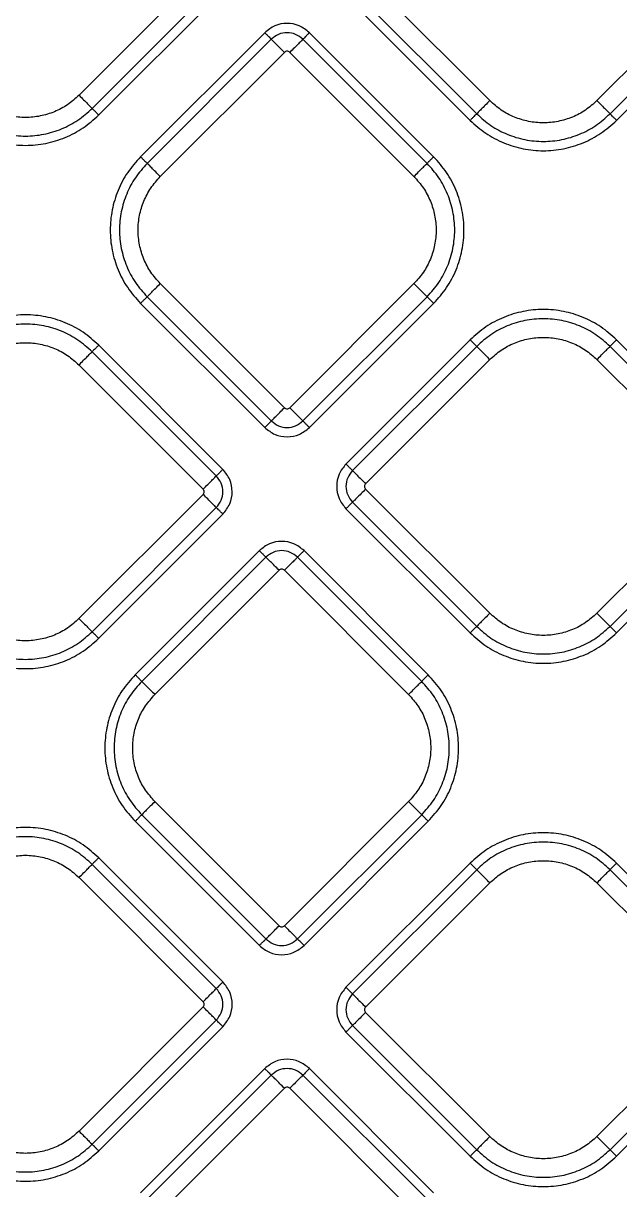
# Model space of a CAD drawing. Extents: x 943 to 1030, y 781 to 934.
# Drawn here: x 981.27 to 984.43, y 844.61 to 850.8 of the extents above; entities that cross this region are included whole.
import ezdxf

# ---------------------------------------------------------------- set-up
doc = ezdxf.new("R2010")
doc.units = 0
doc.header["$MEASUREMENT"] = 0
doc.layers.add('1', color=4, linetype='Continuous')

# ---------------------------------------------------------------- blocks, each defined once
blk = doc.blocks.new('AIRA')
at = {"layer": '1', "color": 3, "linetype": 'Continuous', "lineweight": 25}
for p, q in [((39.0428, 47.9105), (38.384, 47.2516)), ((38.4537, 47.1819), (39.1125, 47.8407)), ((40.5638, 47.2231), (39.905, 47.882)), ((41.7908, 47.882), (41.1319, 47.2231)), ((38.4886, 47.147), (39.1474, 47.8059)), ((39.8004, 47.7774), (40.4592, 47.1185)), ((39.8353, 47.8122), (40.4941, 47.1534)), ((41.2017, 47.1534), (41.8605, 47.8122)), ((41.2365, 47.1185), (41.8954, 47.7774)), ((39.3694, 47.5838), (38.7106, 46.925)), ((39.4043, 47.549), (38.7455, 46.8902)), ((40.2308, 46.8902), (39.572, 47.549)), ((40.2657, 46.925), (39.6069, 47.5838)), ((38.8152, 46.8204), (39.474, 47.4793)), ((39.5023, 47.4793), (40.1611, 46.8204)), ((39.474, 45.5935), (38.8152, 46.2523)), ((40.1611, 46.2523), (39.5023, 45.5935)), ((38.7455, 46.1826), (39.4043, 45.5237)), ((39.572, 45.5237), (40.2308, 46.1826)), ((38.7106, 46.1477), (39.3694, 45.4889)), ((39.6069, 45.4889), (40.2657, 46.1477)), ((39.1474, 45.2668), (38.4885, 45.9257)), ((40.4593, 45.9542), (39.8004, 45.2953)), ((40.4941, 45.9193), (39.8353, 45.2605)), ((41.8605, 45.2605), (41.2017, 45.9193)), ((41.8954, 45.2953), (41.2366, 45.9542)), ((39.1125, 45.232), (38.4537, 45.8908)), ((38.3839, 45.8211), (39.0428, 45.1622)), ((39.905, 45.1907), (40.5638, 45.8496)), ((41.132, 45.8496), (41.7908, 45.1907)), ((39.0428, 45.134), (38.3839, 44.4751)), ((40.5638, 44.5036), (39.905, 45.1625)), ((41.7908, 45.1625), (41.132, 44.5036)), ((38.4537, 44.4054), (39.1125, 45.0642)), ((39.8004, 45.0579), (40.4593, 44.399)), ((39.8353, 45.0927), (40.4941, 44.4339)), ((41.2017, 44.4339), (41.8605, 45.0927)), ((41.2366, 44.399), (41.8954, 45.0579)), ((38.4885, 44.3705), (39.1474, 45.0294)), ((39.3409, 44.8358), (38.6821, 44.177)), ((40.2372, 44.177), (39.5784, 44.8358)), ((39.3758, 44.801), (38.7169, 44.1421)), ((40.2023, 44.1421), (39.5435, 44.801)), ((38.7867, 44.0724), (39.4455, 44.7312)), ((39.4738, 44.7312), (40.1326, 44.0724)), ((39.4455, 42.8454), (38.7867, 43.5043)), ((40.1326, 43.5043), (39.4738, 42.8454)), ((38.6821, 43.3997), (39.3409, 42.7408)), ((38.7169, 43.4345), (39.3758, 42.7757)), ((39.5435, 42.7757), (40.2023, 43.4345)), ((39.5784, 42.7408), (40.2372, 43.3997)), ((39.1474, 42.5473), (38.4886, 43.2062)), ((39.1125, 42.5125), (38.4537, 43.1713)), ((40.4592, 43.1777), (39.8004, 42.5188)), ((40.4941, 43.1428), (39.8353, 42.484)), ((41.8605, 42.484), (41.2017, 43.1428)), ((41.8954, 42.5188), (41.2365, 43.1777)), ((38.384, 43.1016), (39.0428, 42.4427)), ((39.905, 42.4142), (40.5638, 43.0731)), ((41.1319, 43.0731), (41.7908, 42.4142)), ((39.0428, 42.4145), (38.384, 41.7556)), ((38.4537, 41.6859), (39.1125, 42.3447)), ((40.5638, 41.7271), (39.905, 42.386)), ((41.7908, 42.386), (41.1319, 41.7271)), ((38.4886, 41.651), (39.1474, 42.3099)), ((39.8004, 42.2814), (40.4592, 41.6225)), ((39.8353, 42.3162), (40.4941, 41.6574)), ((41.2017, 41.6574), (41.8605, 42.3162)), ((41.2365, 41.6225), (41.8954, 42.2814)), ((39.3694, 42.0878), (38.7106, 41.429)), ((40.2657, 41.429), (39.6069, 42.0878)), ((39.4043, 42.053), (38.7455, 41.3942)), ((40.2308, 41.3942), (39.572, 42.053)), ((38.8152, 41.3244), (39.474, 41.9833)), ((39.5023, 41.9833), (40.1611, 41.3244))]:
    blk.add_line(p, q, dxfattribs=at)
for points, knots in [([(39.6069, 47.5838), (39.5895, 47.5976), (39.5547, 47.6251), (39.4881, 47.637), (39.4214, 47.625), (39.3868, 47.5976), (39.3694, 47.5838)], [0, 0, 0, 0, 0.2502254, 0.5004363, 0.7502109, 1, 1, 1, 1]), ([(39.572, 47.549), (39.5598, 47.5587), (39.5352, 47.5781), (39.4881, 47.5865), (39.441, 47.5781), (39.4165, 47.5587), (39.4043, 47.549)], [0, 0, 0, 0, 0.249635, 0.500178, 0.750078, 1, 1, 1, 1]), ([(39.5023, 47.4793), (39.5002, 47.4809), (39.4961, 47.4842), (39.4881, 47.4856), (39.4802, 47.4842), (39.4761, 47.4809), (39.474, 47.4793)], [0, 0, 0, 0, 0.25001, 0.5, 0.74999, 1, 1, 1, 1]), ([(39.474, 45.5935), (39.4761, 45.5918), (39.4802, 45.5885), (39.4881, 45.5871), (39.4961, 45.5885), (39.5002, 45.5918), (39.5023, 45.5935)], [0, 0, 0, 0, 0.25001, 0.5, 0.74999, 1, 1, 1, 1]), ([(39.3694, 45.4889), (39.3868, 45.4751), (39.4216, 45.4477), (39.4882, 45.4357), (39.5549, 45.4477), (39.5895, 45.4752), (39.6069, 45.4889)], [0, 0, 0, 0, 0.250225, 0.500436, 0.750211, 1, 1, 1, 1]), ([(39.4043, 45.5237), (39.4165, 45.5141), (39.4411, 45.4947), (39.4881, 45.4862), (39.5353, 45.4946), (39.5598, 45.514), (39.572, 45.5237)], [0, 0, 0, 0, 0.249635, 0.500178, 0.750078, 1, 1, 1, 1]), ([(39.1474, 45.0294), (39.1611, 45.0467), (39.1886, 45.0815), (39.2005, 45.1482), (39.1885, 45.2148), (39.1611, 45.2495), (39.1474, 45.2668)], [0, 0, 0, 0, 0.250225, 0.500436, 0.750211, 1, 1, 1, 1]), ([(39.8004, 45.2953), (39.7867, 45.2779), (39.7592, 45.2432), (39.7473, 45.1765), (39.7592, 45.1099), (39.7867, 45.0752), (39.8004, 45.0579)], [0, 0, 0, 0, 0.2502254, 0.5004363, 0.7502109, 1, 1, 1, 1]), ([(39.8353, 45.2605), (39.8256, 45.2482), (39.8062, 45.2237), (39.7977, 45.1766), (39.8062, 45.1295), (39.8256, 45.105), (39.8353, 45.0927)], [0, 0, 0, 0, 0.249635, 0.500178, 0.750078, 1, 1, 1, 1]), ([(39.1125, 45.0642), (39.1222, 45.0765), (39.1416, 45.101), (39.1501, 45.1481), (39.1416, 45.1952), (39.1222, 45.2197), (39.1125, 45.232)], [0, 0, 0, 0, 0.249635, 0.500178, 0.750078, 1, 1, 1, 1]), ([(39.905, 45.1907), (39.9034, 45.1887), (39.9001, 45.1845), (39.8987, 45.1766), (39.9001, 45.1687), (39.9034, 45.1645), (39.905, 45.1625)], [0, 0, 0, 0, 0.25001, 0.5, 0.74999, 1, 1, 1, 1]), ([(39.0428, 45.134), (39.0444, 45.136), (39.0477, 45.1401), (39.0491, 45.1481), (39.0477, 45.156), (39.0444, 45.1602), (39.0428, 45.1622)], [0, 0, 0, 0, 0.25001, 0.5, 0.74999, 1, 1, 1, 1]), ([(39.5784, 44.8358), (39.561, 44.8496), (39.5262, 44.877), (39.4596, 44.889), (39.3929, 44.877), (39.3583, 44.8495), (39.3409, 44.8358)], [0, 0, 0, 0, 0.250225, 0.500436, 0.750211, 1, 1, 1, 1]), ([(39.5435, 44.801), (39.5313, 44.8106), (39.5067, 44.83), (39.4596, 44.8385), (39.4125, 44.8301), (39.388, 44.8107), (39.3758, 44.801)], [0, 0, 0, 0, 0.249635, 0.500178, 0.750078, 1, 1, 1, 1]), ([(39.4738, 44.7312), (39.4717, 44.7329), (39.4676, 44.7362), (39.4596, 44.7376), (39.4517, 44.7362), (39.4476, 44.7329), (39.4455, 44.7312)], [0, 0, 0, 0, 0.25001, 0.5, 0.74999, 1, 1, 1, 1]), ([(39.4455, 42.8454), (39.4476, 42.8438), (39.4517, 42.8405), (39.4596, 42.8391), (39.4676, 42.8405), (39.4717, 42.8438), (39.4738, 42.8454)], [0, 0, 0, 0, 0.25001, 0.5, 0.74999, 1, 1, 1, 1]), ([(39.3758, 42.7757), (39.388, 42.766), (39.4126, 42.7466), (39.4596, 42.7381), (39.5068, 42.7466), (39.5312, 42.766), (39.5435, 42.7757)], [0, 0, 0, 0, 0.249635, 0.500178, 0.750078, 1, 1, 1, 1]), ([(39.3409, 42.7408), (39.3583, 42.7271), (39.393, 42.6996), (39.4597, 42.6877), (39.5264, 42.6997), (39.561, 42.7271), (39.5784, 42.7408)], [0, 0, 0, 0, 0.2502254, 0.5004363, 0.7502109, 1, 1, 1, 1]), ([(39.1125, 42.3447), (39.1222, 42.357), (39.1416, 42.3815), (39.1501, 42.4286), (39.1416, 42.4757), (39.1222, 42.5002), (39.1125, 42.5125)], [0, 0, 0, 0, 0.249635, 0.500178, 0.750078, 1, 1, 1, 1]), ([(39.1474, 42.3099), (39.1611, 42.3273), (39.1886, 42.362), (39.2006, 42.4287), (39.1886, 42.4953), (39.1611, 42.53), (39.1474, 42.5473)], [0, 0, 0, 0, 0.2502254, 0.5004363, 0.7502109, 1, 1, 1, 1]), ([(39.8004, 42.5188), (39.7867, 42.5014), (39.7592, 42.4667), (39.7472, 42.4), (39.7592, 42.3334), (39.7867, 42.2987), (39.8004, 42.2814)], [0, 0, 0, 0, 0.2502254, 0.5004363, 0.7502109, 1, 1, 1, 1]), ([(39.8353, 42.484), (39.8256, 42.4717), (39.8062, 42.4472), (39.7977, 42.4001), (39.8061, 42.353), (39.8255, 42.3285), (39.8353, 42.3162)], [0, 0, 0, 0, 0.249635, 0.500178, 0.750078, 1, 1, 1, 1]), ([(39.0428, 42.4145), (39.0445, 42.4165), (39.0477, 42.4207), (39.0491, 42.4286), (39.0477, 42.4365), (39.0445, 42.4407), (39.0428, 42.4427)], [0, 0, 0, 0, 0.25001, 0.5, 0.74999, 1, 1, 1, 1]), ([(39.905, 42.4142), (39.9033, 42.4122), (39.9001, 42.408), (39.8987, 42.4001), (39.9001, 42.3921), (39.9033, 42.388), (39.905, 42.386)], [0, 0, 0, 0, 0.25001, 0.5, 0.74999, 1, 1, 1, 1]), ([(39.6069, 42.0878), (39.5895, 42.1016), (39.5547, 42.1291), (39.4881, 42.141), (39.4214, 42.129), (39.3868, 42.1016), (39.3694, 42.0878)], [0, 0, 0, 0, 0.2502254, 0.5004363, 0.7502109, 1, 1, 1, 1]), ([(39.572, 42.053), (39.5598, 42.0627), (39.5352, 42.0821), (39.4881, 42.0905), (39.441, 42.0821), (39.4165, 42.0627), (39.4043, 42.053)], [0, 0, 0, 0, 0.249635, 0.500178, 0.750078, 1, 1, 1, 1]), ([(39.5023, 41.9833), (39.5002, 41.9849), (39.4961, 41.9882), (39.4881, 41.9896), (39.4802, 41.9882), (39.4761, 41.9849), (39.474, 41.9833)], [0, 0, 0, 0, 0.25001, 0.5, 0.74999, 1, 1, 1, 1])]:
    blk.add_open_spline(points, degree=3, knots=knots, dxfattribs=at)
for points in [[(39.3694, 47.5838), (39.3736, 47.5797), (39.3818, 47.5714), (39.3927, 47.5606), (39.401, 47.5523), (39.4032, 47.5501), (39.4043, 47.549)], [(39.474, 47.4793), (39.4657, 47.4875), (39.4492, 47.5041), (39.4275, 47.5258), (39.4109, 47.5423), (39.4065, 47.5468), (39.4043, 47.549)], [(39.572, 47.549), (39.5698, 47.5468), (39.5654, 47.5423), (39.5488, 47.5258), (39.5271, 47.5041), (39.5106, 47.4875), (39.5023, 47.4793)], [(39.6069, 47.5838), (39.6027, 47.5797), (39.5945, 47.5714), (39.5836, 47.5606), (39.5753, 47.5523), (39.5731, 47.5501), (39.572, 47.549)], [(38.384, 47.2516), (38.3643, 47.2341), (38.325, 47.199), (38.2545, 47.1623), (38.1788, 47.1391), (38.0999, 47.1314), (38.021, 47.1391), (37.9453, 47.1623), (37.8748, 47.199), (37.8355, 47.2341), (37.8158, 47.2516)], [(38.384, 47.2516), (38.3923, 47.2434), (38.4088, 47.2268), (38.4305, 47.2051), (38.4471, 47.1885), (38.4515, 47.1841), (38.4537, 47.1819)], [(40.5638, 47.2231), (40.5555, 47.2148), (40.539, 47.1983), (40.5173, 47.1766), (40.5007, 47.16), (40.4963, 47.1556), (40.4941, 47.1534)], [(41.1319, 47.2231), (41.1123, 47.2056), (41.073, 47.1705), (41.0025, 47.1338), (40.9268, 47.1106), (40.8479, 47.1029), (40.769, 47.1106), (40.6933, 47.1338), (40.6228, 47.1705), (40.5835, 47.2056), (40.5638, 47.2231)], [(41.1319, 47.2231), (41.1402, 47.2148), (41.1568, 47.1983), (41.1784, 47.1766), (41.195, 47.16), (41.1995, 47.1556), (41.2017, 47.1534)], [(37.7461, 47.1819), (37.7706, 47.1601), (37.8195, 47.1164), (37.9074, 47.0706), (38.0016, 47.0418), (38.0999, 47.0322), (38.1982, 47.0418), (38.2924, 47.0706), (38.3803, 47.1164), (38.4292, 47.1601), (38.4537, 47.1819)], [(38.4886, 47.147), (38.4844, 47.1512), (38.4761, 47.1595), (38.4653, 47.1703), (38.457, 47.1786), (38.4548, 47.1808), (38.4537, 47.1819)], [(37.7113, 47.147), (37.7381, 47.1231), (37.7919, 47.0751), (37.8884, 47.0248), (37.9919, 46.9931), (38.0999, 46.9825), (38.2079, 46.9931), (38.3114, 47.0248), (38.4079, 47.0751), (38.4617, 47.1231), (38.4886, 47.147)], [(40.4592, 47.1185), (40.4634, 47.1227), (40.4716, 47.131), (40.4825, 47.1418), (40.4908, 47.1501), (40.493, 47.1523), (40.4941, 47.1534)], [(40.4592, 47.1185), (40.4861, 47.0945), (40.5399, 47.0466), (40.6364, 46.9963), (40.7399, 46.9646), (40.8479, 46.954), (40.9558, 46.9646), (41.0594, 46.9963), (41.1559, 47.0466), (41.2096, 47.0945), (41.2365, 47.1185)], [(40.4941, 47.1534), (40.5186, 47.1316), (40.5675, 47.0879), (40.6553, 47.0421), (40.7496, 47.0133), (40.8479, 47.0037), (40.9462, 47.0133), (41.0404, 47.0421), (41.1282, 47.0879), (41.1772, 47.1316), (41.2017, 47.1534)], [(41.2365, 47.1185), (41.2324, 47.1227), (41.2241, 47.131), (41.2133, 47.1418), (41.205, 47.1501), (41.2028, 47.1523), (41.2017, 47.1534)], [(38.7106, 46.925), (38.6866, 46.8981), (38.6386, 46.8444), (38.5884, 46.7479), (38.5566, 46.6443), (38.5461, 46.5364), (38.5566, 46.4284), (38.5884, 46.3249), (38.6386, 46.2284), (38.6866, 46.1746), (38.7106, 46.1477)], [(38.7106, 46.925), (38.7147, 46.9209), (38.723, 46.9126), (38.7338, 46.9018), (38.7421, 46.8935), (38.7443, 46.8913), (38.7455, 46.8902)], [(40.2657, 46.925), (40.2616, 46.9209), (40.2533, 46.9126), (40.2425, 46.9018), (40.2342, 46.8935), (40.232, 46.8913), (40.2308, 46.8902)], [(40.2657, 46.1477), (40.2897, 46.1746), (40.3377, 46.2284), (40.3879, 46.3249), (40.4197, 46.4284), (40.4302, 46.5364), (40.4197, 46.6443), (40.3879, 46.7479), (40.3377, 46.8444), (40.2897, 46.8981), (40.2657, 46.925)], [(38.7455, 46.8902), (38.7236, 46.8657), (38.6799, 46.8167), (38.6342, 46.7289), (38.6053, 46.6346), (38.5957, 46.5364), (38.6053, 46.4381), (38.6342, 46.3438), (38.6799, 46.256), (38.7236, 46.207), (38.7455, 46.1826)], [(38.8152, 46.8204), (38.8069, 46.8287), (38.7903, 46.8453), (38.7687, 46.8669), (38.7521, 46.8835), (38.7477, 46.8879), (38.7455, 46.8902)], [(40.1611, 46.8204), (40.1694, 46.8287), (40.186, 46.8453), (40.2076, 46.8669), (40.2242, 46.8835), (40.2286, 46.8879), (40.2308, 46.8902)], [(40.2308, 46.1826), (40.2527, 46.207), (40.2964, 46.256), (40.3421, 46.3438), (40.371, 46.4381), (40.3806, 46.5364), (40.371, 46.6346), (40.3421, 46.7289), (40.2964, 46.8167), (40.2527, 46.8657), (40.2308, 46.8902)], [(38.8152, 46.2523), (38.7976, 46.2719), (38.7626, 46.3112), (38.7258, 46.3818), (38.7027, 46.4575), (38.6949, 46.5364), (38.7027, 46.6153), (38.7258, 46.691), (38.7626, 46.7615), (38.7976, 46.8008), (38.8152, 46.8204)], [(40.1611, 46.8204), (40.1787, 46.8008), (40.2137, 46.7615), (40.2505, 46.691), (40.2736, 46.6153), (40.2814, 46.5364), (40.2736, 46.4575), (40.2505, 46.3818), (40.2137, 46.3112), (40.1787, 46.2719), (40.1611, 46.2523)], [(38.7455, 46.1826), (38.7477, 46.1848), (38.7521, 46.1892), (38.7687, 46.2058), (38.7903, 46.2275), (38.8069, 46.244), (38.8152, 46.2523)], [(40.1611, 46.2523), (40.1694, 46.244), (40.186, 46.2275), (40.2076, 46.2058), (40.2242, 46.1892), (40.2286, 46.1848), (40.2308, 46.1826)], [(38.7455, 46.1826), (38.7443, 46.1815), (38.7421, 46.1793), (38.7338, 46.171), (38.723, 46.1601), (38.7147, 46.1519), (38.7106, 46.1477)], [(40.2657, 46.1477), (40.2616, 46.1519), (40.2533, 46.1601), (40.2425, 46.171), (40.2342, 46.1793), (40.232, 46.1815), (40.2308, 46.1826)], [(41.2366, 45.9542), (41.2097, 45.9782), (41.1559, 46.0261), (41.0594, 46.0764), (40.9559, 46.1081), (40.8479, 46.1187), (40.7399, 46.1081), (40.6364, 46.0764), (40.5399, 46.0261), (40.4861, 45.9782), (40.4593, 45.9542)], [(38.4885, 45.9257), (38.4616, 45.9496), (38.4079, 45.9976), (38.3114, 46.0479), (38.2078, 46.0796), (38.0999, 46.0902), (37.9919, 46.0796), (37.8884, 46.0479), (37.7919, 45.9976), (37.7381, 45.9496), (37.7112, 45.9257)], [(41.2017, 45.9193), (41.1772, 45.9411), (41.1283, 45.9848), (41.0404, 46.0306), (40.9462, 46.0594), (40.8479, 46.069), (40.7496, 46.0594), (40.6554, 46.0306), (40.5675, 45.9848), (40.5186, 45.9411), (40.4941, 45.9193)], [(38.4537, 45.8908), (38.4292, 45.9126), (38.3802, 45.9563), (38.2924, 46.0021), (38.1982, 46.0309), (38.0999, 46.0405), (38.0016, 46.0309), (37.9073, 46.0021), (37.8195, 45.9563), (37.7706, 45.9126), (37.7461, 45.8908)], [(37.8158, 45.8211), (37.8355, 45.8386), (37.8748, 45.8737), (37.9453, 45.9104), (38.021, 45.9336), (38.0999, 45.9413), (38.1788, 45.9336), (38.2545, 45.9104), (38.325, 45.8737), (38.3643, 45.8386), (38.3839, 45.8211)], [(38.4885, 45.9257), (38.4844, 45.9215), (38.4761, 45.9132), (38.4653, 45.9024), (38.457, 45.8941), (38.4548, 45.8919), (38.4537, 45.8908)], [(40.4941, 45.9193), (40.493, 45.9204), (40.4908, 45.9226), (40.4825, 45.9309), (40.4717, 45.9417), (40.4634, 45.95), (40.4593, 45.9542)], [(40.4941, 45.9193), (40.4963, 45.9171), (40.5008, 45.9127), (40.5174, 45.8961), (40.539, 45.8744), (40.5556, 45.8579), (40.5638, 45.8496)], [(40.5638, 45.8496), (40.5835, 45.8671), (40.6228, 45.9022), (40.6933, 45.9389), (40.769, 45.9621), (40.8479, 45.9698), (40.9268, 45.9621), (41.0025, 45.9389), (41.073, 45.9022), (41.1123, 45.8671), (41.132, 45.8496)], [(41.132, 45.8496), (41.1403, 45.8579), (41.1568, 45.8744), (41.1785, 45.8961), (41.1951, 45.9127), (41.1995, 45.9171), (41.2017, 45.9193)], [(41.2366, 45.9542), (41.2324, 45.95), (41.2241, 45.9417), (41.2133, 45.9309), (41.205, 45.9226), (41.2028, 45.9204), (41.2017, 45.9193)], [(38.3839, 45.8211), (38.3922, 45.8293), (38.4088, 45.8459), (38.4304, 45.8676), (38.447, 45.8842), (38.4515, 45.8886), (38.4537, 45.8908)], [(39.4043, 45.5237), (39.4065, 45.526), (39.4109, 45.5304), (39.4275, 45.547), (39.4492, 45.5686), (39.4657, 45.5852), (39.474, 45.5935)], [(39.5023, 45.5935), (39.5106, 45.5852), (39.5271, 45.5686), (39.5488, 45.547), (39.5654, 45.5304), (39.5698, 45.526), (39.572, 45.5237)], [(39.3694, 45.4889), (39.3736, 45.493), (39.3818, 45.5013), (39.3927, 45.5121), (39.401, 45.5204), (39.4032, 45.5226), (39.4043, 45.5237)], [(39.6069, 45.4889), (39.6027, 45.493), (39.5945, 45.5013), (39.5836, 45.5121), (39.5753, 45.5204), (39.5731, 45.5226), (39.572, 45.5237)], [(39.1474, 45.2668), (39.1432, 45.2627), (39.1349, 45.2544), (39.1241, 45.2436), (39.1158, 45.2353), (39.1136, 45.2331), (39.1125, 45.232)], [(39.8004, 45.2953), (39.8046, 45.2912), (39.8128, 45.2829), (39.8237, 45.2721), (39.832, 45.2638), (39.8342, 45.2616), (39.8353, 45.2605)], [(39.8353, 45.2605), (39.8375, 45.2583), (39.8419, 45.2538), (39.8585, 45.2372), (39.8802, 45.2156), (39.8967, 45.199), (39.905, 45.1907)], [(39.0428, 45.1622), (39.0511, 45.1705), (39.0676, 45.1871), (39.0893, 45.2087), (39.1059, 45.2253), (39.1103, 45.2297), (39.1125, 45.232)], [(39.1125, 45.0642), (39.1103, 45.0664), (39.1059, 45.0709), (39.0893, 45.0875), (39.0676, 45.1091), (39.0511, 45.1257), (39.0428, 45.134)], [(39.905, 45.1625), (39.8967, 45.1542), (39.8802, 45.1376), (39.8585, 45.116), (39.8419, 45.0994), (39.8375, 45.095), (39.8353, 45.0927)], [(39.1474, 45.0294), (39.1432, 45.0335), (39.1349, 45.0418), (39.1241, 45.0526), (39.1158, 45.0609), (39.1136, 45.0631), (39.1125, 45.0642)], [(39.8004, 45.0579), (39.8046, 45.062), (39.8128, 45.0703), (39.8237, 45.0811), (39.832, 45.0894), (39.8342, 45.0916), (39.8353, 45.0927)], [(39.3409, 44.8358), (39.3451, 44.8317), (39.3533, 44.8234), (39.3642, 44.8126), (39.3725, 44.8043), (39.3747, 44.8021), (39.3758, 44.801)], [(39.5784, 44.8358), (39.5742, 44.8317), (39.5659, 44.8234), (39.5551, 44.8126), (39.5468, 44.8043), (39.5446, 44.8021), (39.5435, 44.801)], [(39.4455, 44.7312), (39.4372, 44.7395), (39.4207, 44.7561), (39.399, 44.7777), (39.3824, 44.7943), (39.378, 44.7987), (39.3758, 44.801)], [(39.5435, 44.801), (39.5413, 44.7987), (39.5369, 44.7943), (39.5203, 44.7777), (39.4986, 44.7561), (39.4821, 44.7395), (39.4738, 44.7312)], [(40.5638, 44.5036), (40.5556, 44.4954), (40.539, 44.4788), (40.5174, 44.4571), (40.5008, 44.4405), (40.4963, 44.4361), (40.4941, 44.4339)], [(41.132, 44.5036), (41.1123, 44.4861), (41.073, 44.451), (41.0025, 44.4143), (40.9268, 44.3911), (40.8479, 44.3834), (40.769, 44.3911), (40.6933, 44.4143), (40.6228, 44.451), (40.5835, 44.4861), (40.5638, 44.5036)], [(41.132, 44.5036), (41.1403, 44.4954), (41.1568, 44.4788), (41.1785, 44.4571), (41.1951, 44.4405), (41.1995, 44.4361), (41.2017, 44.4339)], [(38.3839, 44.4751), (38.3643, 44.4576), (38.325, 44.4225), (38.2545, 44.3858), (38.1788, 44.3626), (38.0999, 44.3549), (38.021, 44.3626), (37.9453, 44.3858), (37.8748, 44.4225), (37.8355, 44.4576), (37.8158, 44.4751)], [(38.3839, 44.4751), (38.3922, 44.4668), (38.4088, 44.4503), (38.4304, 44.4286), (38.447, 44.412), (38.4515, 44.4076), (38.4537, 44.4054)], [(40.4593, 44.399), (40.4634, 44.4032), (40.4717, 44.4115), (40.4825, 44.4223), (40.4908, 44.4306), (40.493, 44.4328), (40.4941, 44.4339)], [(40.4941, 44.4339), (40.5186, 44.4121), (40.5675, 44.3684), (40.6554, 44.3226), (40.7496, 44.2938), (40.8479, 44.2842), (40.9462, 44.2938), (41.0404, 44.3226), (41.1283, 44.3684), (41.1772, 44.4121), (41.2017, 44.4339)], [(41.2366, 44.399), (41.2324, 44.4032), (41.2241, 44.4115), (41.2133, 44.4223), (41.205, 44.4306), (41.2028, 44.4328), (41.2017, 44.4339)], [(37.7112, 44.3705), (37.7381, 44.3465), (37.7919, 44.2986), (37.8884, 44.2483), (37.9919, 44.2166), (38.0999, 44.206), (38.2078, 44.2166), (38.3114, 44.2483), (38.4079, 44.2986), (38.4616, 44.3465), (38.4885, 44.3705)], [(37.7461, 44.4054), (37.7706, 44.3836), (37.8195, 44.3399), (37.9073, 44.2941), (38.0016, 44.2653), (38.0999, 44.2557), (38.1982, 44.2653), (38.2924, 44.2941), (38.3802, 44.3399), (38.4292, 44.3836), (38.4537, 44.4054)], [(38.4885, 44.3705), (38.4844, 44.3747), (38.4761, 44.383), (38.4653, 44.3938), (38.457, 44.4021), (38.4548, 44.4043), (38.4537, 44.4054)], [(40.4593, 44.399), (40.4861, 44.3751), (40.5399, 44.3271), (40.6364, 44.2768), (40.7399, 44.2451), (40.8479, 44.2345), (40.9559, 44.2451), (41.0594, 44.2768), (41.1559, 44.3271), (41.2097, 44.3751), (41.2366, 44.399)], [(38.6821, 44.177), (38.6581, 44.1501), (38.6101, 44.0963), (38.5598, 43.9998), (38.5281, 43.8963), (38.5176, 43.7883), (38.5281, 43.6804), (38.5598, 43.5768), (38.6101, 43.4803), (38.6581, 43.4266), (38.6821, 43.3997)], [(38.7169, 44.1421), (38.6951, 44.1176), (38.6514, 44.0687), (38.6057, 43.9809), (38.5768, 43.8866), (38.5672, 43.7883), (38.5768, 43.6901), (38.6057, 43.5958), (38.6514, 43.508), (38.6951, 43.459), (38.7169, 43.4345)], [(38.7169, 44.1421), (38.7158, 44.1432), (38.7136, 44.1454), (38.7053, 44.1537), (38.6945, 44.1646), (38.6862, 44.1728), (38.6821, 44.177)], [(38.7169, 44.1421), (38.7192, 44.1399), (38.7236, 44.1355), (38.7402, 44.1189), (38.7618, 44.0972), (38.7784, 44.0807), (38.7867, 44.0724)], [(40.1326, 44.0724), (40.1409, 44.0807), (40.1574, 44.0972), (40.1791, 44.1189), (40.1957, 44.1355), (40.2001, 44.1399), (40.2023, 44.1421)], [(40.2372, 44.177), (40.2331, 44.1728), (40.2248, 44.1646), (40.214, 44.1537), (40.2057, 44.1454), (40.2034, 44.1432), (40.2023, 44.1421)], [(40.2023, 43.4345), (40.2242, 43.459), (40.2679, 43.508), (40.3136, 43.5958), (40.3425, 43.6901), (40.3521, 43.7883), (40.3425, 43.8866), (40.3136, 43.9809), (40.2679, 44.0687), (40.2242, 44.1176), (40.2023, 44.1421)], [(40.2372, 43.3997), (40.2612, 43.4266), (40.3092, 43.4803), (40.3594, 43.5768), (40.3911, 43.6804), (40.4017, 43.7883), (40.3911, 43.8963), (40.3594, 43.9998), (40.3092, 44.0963), (40.2612, 44.1501), (40.2372, 44.177)], [(38.7867, 43.5043), (38.7691, 43.5239), (38.7341, 43.5632), (38.6973, 43.6337), (38.6741, 43.7094), (38.6664, 43.7883), (38.6741, 43.8672), (38.6973, 43.9429), (38.7341, 44.0135), (38.7691, 44.0527), (38.7867, 44.0724)], [(40.1326, 44.0724), (40.1501, 44.0527), (40.1852, 44.0135), (40.222, 43.9429), (40.2451, 43.8672), (40.2528, 43.7883), (40.2451, 43.7094), (40.222, 43.6337), (40.1852, 43.5632), (40.1501, 43.5239), (40.1326, 43.5043)], [(38.7867, 43.5043), (38.7784, 43.496), (38.7618, 43.4794), (38.7402, 43.4578), (38.7236, 43.4412), (38.7192, 43.4368), (38.7169, 43.4345)], [(40.1326, 43.5043), (40.1409, 43.496), (40.1574, 43.4794), (40.1791, 43.4578), (40.1957, 43.4412), (40.2001, 43.4368), (40.2023, 43.4345)], [(38.6821, 43.3997), (38.6862, 43.4038), (38.6945, 43.4121), (38.7053, 43.4229), (38.7136, 43.4312), (38.7158, 43.4334), (38.7169, 43.4345)], [(40.2372, 43.3997), (40.2331, 43.4038), (40.2248, 43.4121), (40.214, 43.4229), (40.2057, 43.4312), (40.2034, 43.4334), (40.2023, 43.4345)], [(38.4886, 43.2062), (38.4617, 43.2302), (38.4079, 43.2781), (38.3114, 43.3284), (38.2079, 43.3601), (38.0999, 43.3707), (37.9919, 43.3601), (37.8884, 43.3284), (37.7919, 43.2781), (37.7381, 43.2302), (37.7113, 43.2062)], [(38.4537, 43.1713), (38.4292, 43.1931), (38.3803, 43.2368), (38.2924, 43.2826), (38.1982, 43.3114), (38.0999, 43.321), (38.0016, 43.3114), (37.9074, 43.2826), (37.8195, 43.2368), (37.7706, 43.1931), (37.7461, 43.1713)], [(41.2365, 43.1777), (41.2096, 43.2016), (41.1559, 43.2496), (41.0594, 43.2999), (40.9558, 43.3316), (40.8479, 43.3422), (40.7399, 43.3316), (40.6364, 43.2999), (40.5399, 43.2496), (40.4861, 43.2016), (40.4592, 43.1777)], [(41.2017, 43.1428), (41.1772, 43.1646), (41.1282, 43.2083), (41.0404, 43.2541), (40.9462, 43.2829), (40.8479, 43.2925), (40.7496, 43.2829), (40.6553, 43.2541), (40.5675, 43.2083), (40.5186, 43.1646), (40.4941, 43.1428)], [(37.8158, 43.1016), (37.8355, 43.1191), (37.8748, 43.1542), (37.9453, 43.1909), (38.021, 43.2141), (38.0999, 43.2218), (38.1788, 43.2141), (38.2545, 43.1909), (38.325, 43.1542), (38.3643, 43.1191), (38.384, 43.1016)], [(38.4886, 43.2062), (38.4844, 43.202), (38.4761, 43.1937), (38.4653, 43.1829), (38.457, 43.1746), (38.4548, 43.1724), (38.4537, 43.1713)], [(38.384, 43.1016), (38.3923, 43.1099), (38.4088, 43.1264), (38.4305, 43.1481), (38.4471, 43.1647), (38.4515, 43.1691), (38.4537, 43.1713)], [(40.4592, 43.1777), (40.4634, 43.1735), (40.4716, 43.1652), (40.4825, 43.1544), (40.4908, 43.1461), (40.493, 43.1439), (40.4941, 43.1428)], [(40.5638, 43.0731), (40.5555, 43.0813), (40.539, 43.0979), (40.5173, 43.1196), (40.5007, 43.1362), (40.4963, 43.1406), (40.4941, 43.1428)], [(40.5638, 43.0731), (40.5835, 43.0906), (40.6228, 43.1257), (40.6933, 43.1624), (40.769, 43.1856), (40.8479, 43.1933), (40.9268, 43.1856), (41.0025, 43.1624), (41.073, 43.1257), (41.1123, 43.0906), (41.1319, 43.0731)], [(41.1319, 43.0731), (41.1402, 43.0813), (41.1568, 43.0979), (41.1784, 43.1196), (41.195, 43.1362), (41.1995, 43.1406), (41.2017, 43.1428)], [(41.2365, 43.1777), (41.2324, 43.1735), (41.2241, 43.1652), (41.2133, 43.1544), (41.205, 43.1461), (41.2028, 43.1439), (41.2017, 43.1428)], [(39.3758, 42.7757), (39.378, 42.7779), (39.3824, 42.7823), (39.399, 42.7989), (39.4207, 42.8206), (39.4372, 42.8372), (39.4455, 42.8454)], [(39.4738, 42.8454), (39.4821, 42.8372), (39.4986, 42.8206), (39.5203, 42.7989), (39.5369, 42.7823), (39.5413, 42.7779), (39.5435, 42.7757)], [(39.3409, 42.7408), (39.3451, 42.745), (39.3533, 42.7533), (39.3642, 42.7641), (39.3725, 42.7724), (39.3747, 42.7746), (39.3758, 42.7757)], [(39.5784, 42.7408), (39.5742, 42.745), (39.5659, 42.7533), (39.5551, 42.7641), (39.5468, 42.7724), (39.5446, 42.7746), (39.5435, 42.7757)], [(39.0428, 42.4427), (39.0511, 42.451), (39.0676, 42.4676), (39.0893, 42.4892), (39.1059, 42.5058), (39.1103, 42.5103), (39.1125, 42.5125)], [(39.1474, 42.5473), (39.1433, 42.5432), (39.135, 42.5349), (39.1241, 42.5241), (39.1159, 42.5158), (39.1136, 42.5136), (39.1125, 42.5125)], [(39.8004, 42.5188), (39.8045, 42.5147), (39.8128, 42.5064), (39.8236, 42.4956), (39.8319, 42.4873), (39.8341, 42.4851), (39.8353, 42.484)], [(39.8353, 42.484), (39.8375, 42.4817), (39.8419, 42.4773), (39.8585, 42.4607), (39.8801, 42.4391), (39.8967, 42.4225), (39.905, 42.4142)], [(39.1125, 42.3447), (39.1103, 42.347), (39.1059, 42.3514), (39.0893, 42.368), (39.0676, 42.3896), (39.0511, 42.4062), (39.0428, 42.4145)], [(39.1474, 42.3099), (39.1433, 42.314), (39.135, 42.3223), (39.1241, 42.3331), (39.1159, 42.3414), (39.1136, 42.3436), (39.1125, 42.3447)], [(39.905, 42.386), (39.8967, 42.3777), (39.8801, 42.3611), (39.8585, 42.3395), (39.8419, 42.3229), (39.8375, 42.3184), (39.8353, 42.3162)], [(39.8004, 42.2814), (39.8045, 42.2855), (39.8128, 42.2938), (39.8236, 42.3046), (39.8319, 42.3129), (39.8341, 42.3151), (39.8353, 42.3162)], [(39.3694, 42.0878), (39.3736, 42.0837), (39.3818, 42.0754), (39.3927, 42.0646), (39.401, 42.0563), (39.4032, 42.0541), (39.4043, 42.053)], [(39.6069, 42.0878), (39.6027, 42.0837), (39.5945, 42.0754), (39.5836, 42.0646), (39.5753, 42.0563), (39.5731, 42.0541), (39.572, 42.053)], [(39.474, 41.9833), (39.4657, 41.9915), (39.4492, 42.0081), (39.4275, 42.0298), (39.4109, 42.0463), (39.4065, 42.0508), (39.4043, 42.053)], [(39.572, 42.053), (39.5698, 42.0508), (39.5654, 42.0463), (39.5488, 42.0298), (39.5271, 42.0081), (39.5106, 41.9915), (39.5023, 41.9833)], [(38.384, 41.7556), (38.3643, 41.7381), (38.325, 41.703), (38.2545, 41.6663), (38.1788, 41.6431), (38.0999, 41.6354), (38.021, 41.6431), (37.9453, 41.6663), (37.8748, 41.703), (37.8355, 41.7381), (37.8158, 41.7556)], [(38.384, 41.7556), (38.3923, 41.7474), (38.4088, 41.7308), (38.4305, 41.7091), (38.4471, 41.6925), (38.4515, 41.6881), (38.4537, 41.6859)], [(40.5638, 41.7271), (40.5555, 41.7188), (40.539, 41.7023), (40.5173, 41.6806), (40.5007, 41.664), (40.4963, 41.6596), (40.4941, 41.6574)], [(41.1319, 41.7271), (41.1123, 41.7096), (41.073, 41.6745), (41.0025, 41.6378), (40.9268, 41.6146), (40.8479, 41.6069), (40.769, 41.6146), (40.6933, 41.6378), (40.6228, 41.6745), (40.5835, 41.7096), (40.5638, 41.7271)], [(41.1319, 41.7271), (41.1402, 41.7188), (41.1568, 41.7023), (41.1784, 41.6806), (41.195, 41.664), (41.1995, 41.6596), (41.2017, 41.6574)], [(37.7113, 41.651), (37.7381, 41.6271), (37.7919, 41.5791), (37.8884, 41.5288), (37.9919, 41.4971), (38.0999, 41.4865), (38.2079, 41.4971), (38.3114, 41.5288), (38.4079, 41.5791), (38.4617, 41.6271), (38.4886, 41.651)], [(37.7461, 41.6859), (37.7706, 41.6641), (37.8195, 41.6204), (37.9074, 41.5746), (38.0016, 41.5458), (38.0999, 41.5362), (38.1982, 41.5458), (38.2924, 41.5746), (38.3803, 41.6204), (38.4292, 41.6641), (38.4537, 41.6859)], [(38.4886, 41.651), (38.4844, 41.6552), (38.4761, 41.6635), (38.4653, 41.6743), (38.457, 41.6826), (38.4548, 41.6848), (38.4537, 41.6859)], [(40.4592, 41.6225), (40.4634, 41.6267), (40.4716, 41.635), (40.4825, 41.6458), (40.4908, 41.6541), (40.493, 41.6563), (40.4941, 41.6574)], [(40.4941, 41.6574), (40.5186, 41.6356), (40.5675, 41.5919), (40.6553, 41.5461), (40.7496, 41.5173), (40.8479, 41.5077), (40.9462, 41.5173), (41.0404, 41.5461), (41.1282, 41.5919), (41.1772, 41.6356), (41.2017, 41.6574)], [(41.2365, 41.6225), (41.2324, 41.6267), (41.2241, 41.635), (41.2133, 41.6458), (41.205, 41.6541), (41.2028, 41.6563), (41.2017, 41.6574)], [(40.4592, 41.6225), (40.4861, 41.5985), (40.5399, 41.5506), (40.6364, 41.5003), (40.7399, 41.4686), (40.8479, 41.458), (40.9558, 41.4686), (41.0594, 41.5003), (41.1559, 41.5506), (41.2096, 41.5985), (41.2365, 41.6225)]]:
    blk.add_open_spline(points, degree=3, dxfattribs=at)

msp = doc.modelspace()

# ---------------------------------------------------------------- block references
at = {"layer": '1'}
msp.add_blockref('AIRA', (943.1775, 803.1658), dxfattribs=at)

doc.saveas('drawing.dxf')
